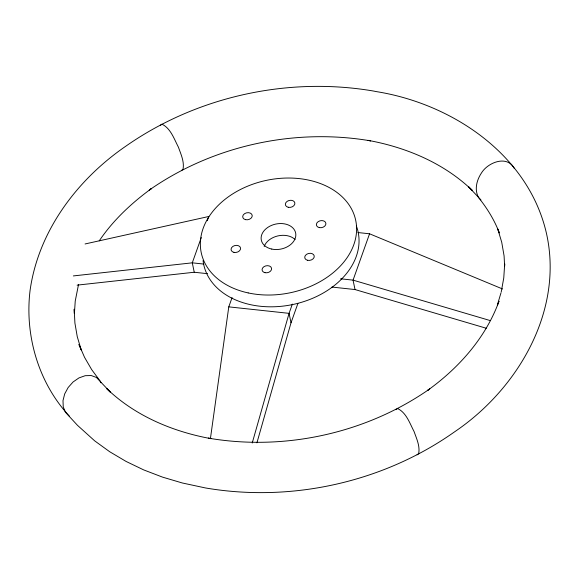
<?xml version="1.0" encoding="UTF-8"?>
<svg xmlns="http://www.w3.org/2000/svg" width="579" height="579" viewBox="0 0 579 579"><rect width="100%" height="100%" fill="white"/><g stroke="black" fill="none" stroke-linecap="round" stroke-linejoin="round"><path stroke-width="0.87" d="M74.423 313.384L75.234 301.058L78.534 284.441M210.452 438.361L228.777 306.863L232.078 297.599M501.204 292.077L503.766 277.942L504.693 263.85L504.722 265.544M252.234 443.007L289.066 313.348L292.366 304.091M256.917 442.848L291.027 322.764L297.917 303.403M497.759 303.664L500.958 292.909M201.289 237.549L192.286 262.83L194.247 272.246L207.593 273.686M207.289 220.7L208.795 216.488L85.084 243.962M502.586 288.986L369.561 233.793L353.06 280.135L355.021 289.551L486.28 328.25M497.354 305.328L499.018 301.232C485.694 337.846 458.785 368.034 427.454 390.507L429.777 388.885C366.196 433.331 284.781 451.179 208.375 438.137L210.973 438.658C172.614 431.637 134.979 415.838 106.623 388.516L110.35 392.157L96.418 377.45L91.214 375.539L85.185 375.699L78.939 377.921L73.07 381.988L68.163 387.503L64.689 393.915L62.995 400.61L63.249 406.928L65.42 412.248L77.47 425.312L94.71 440.88L109.713 451.743L126.106 461.449L143.758 469.931L162.54 477.125L182.305 482.98L205.502 487.959C290.94 502.55 381.974 482.589 453.06 432.897L455.384 431.283C518.386 388.386 564.192 309.931 546.229 232.396C527.824 154.26 451.96 103.634 376.097 91.562L373.498 91.041C288.06 76.45 197.026 96.411 125.94 146.103L123.617 147.717C75.994 181.147 38.192 231.998 30.057 290.557C24.615 335.407 38.417 382.784 69.299 416.055M99.226 240.878C113.108 220.266 131.542 203.077 151.546 188.493L149.223 190.115C212.804 145.669 294.219 127.821 370.625 140.863L368.027 140.342C406.386 147.363 444.021 163.162 472.377 190.484L468.65 186.843L480.925 199.921M160.325 125.339L161.932 124.159C170.747 128.379 174.127 139.032 178.419 147.167C180.88 154.209 184.498 161.679 183.022 169.307L181.415 170.487M395.978 409.693L397.585 408.513C406.4 412.733 409.78 423.387 414.065 431.521C416.533 438.564 420.151 446.033 418.675 453.661L417.068 454.841M73.352 275.922L192.286 262.83L203.851 264.075M77.101 285.143L194.247 272.246M357.996 232.548L369.561 233.793M340.604 278.796L353.06 280.135L490.37 320.621M331.89 287.061L355.021 289.551M228.777 306.863L289.066 313.348L291.027 322.764M514.203 168.272C507.023 154.81 487.829 162.431 481.446 172.998C476.655 180.149 474.114 189.869 478.703 197.743C487.25 208.411 494.473 220.136 499.344 232.939L497.766 229.038L501.732 242.29L504.085 255.904L504.62 266.304M100.912 382.777L100.297 381.257L91.67 369.612L84.534 357.308L78.954 344.454L81.234 349.962L77.268 336.71L74.915 323.096L74.199 309.229L74.278 313.456M356.317 225.861A78.91 57.451 -11.8 0 1 294.501 304.149A78.91 57.451 -11.8 0 1 203.063 260.593M264.176 246.509A17.536 12.767 -11.8 0 1 277.913 235.899A17.536 12.767 -11.8 0 1 295.095 239.503M248.188 292.923A78.91 57.451 -11.8 0 0 355.998 221.866A78.91 57.451 -11.8 0 0 231.245 194.841A78.91 57.451 -11.8 0 0 248.188 292.923M245.612 219.673A4.82 3.51 -11.8 0 0 252.198 215.33A4.82 3.51 -11.8 0 0 244.577 213.68A4.82 3.51 -11.8 0 0 245.612 219.673M288.27 207.289A4.82 3.51 -11.8 0 0 294.856 202.947A4.82 3.51 -11.8 0 0 287.235 201.297A4.82 3.51 -11.8 0 0 288.27 207.289M319.282 227.605A4.82 3.51 -11.8 0 0 325.876 223.262A4.82 3.51 -11.8 0 0 318.247 221.612A4.82 3.51 -11.8 0 0 319.282 227.605M307.644 260.304A4.82 3.51 -11.8 0 0 314.231 255.961A4.82 3.51 -11.8 0 0 306.609 254.311A4.82 3.51 -11.8 0 0 307.644 260.304M264.979 272.687A4.82 3.51 -11.8 0 0 271.573 268.345A4.82 3.51 -11.8 0 0 263.944 266.695A4.82 3.51 -11.8 0 0 264.979 272.687M233.967 252.372A4.82 3.51 -11.8 0 0 240.553 248.029A4.82 3.51 -11.8 0 0 232.932 246.379A4.82 3.51 -11.8 0 0 233.967 252.372M271.746 249.071A17.536 12.767 -11.8 0 0 295.703 233.279A17.536 12.767 -11.8 0 0 267.983 227.272A17.536 12.767 -11.8 0 0 271.746 249.071"/></g></svg>
